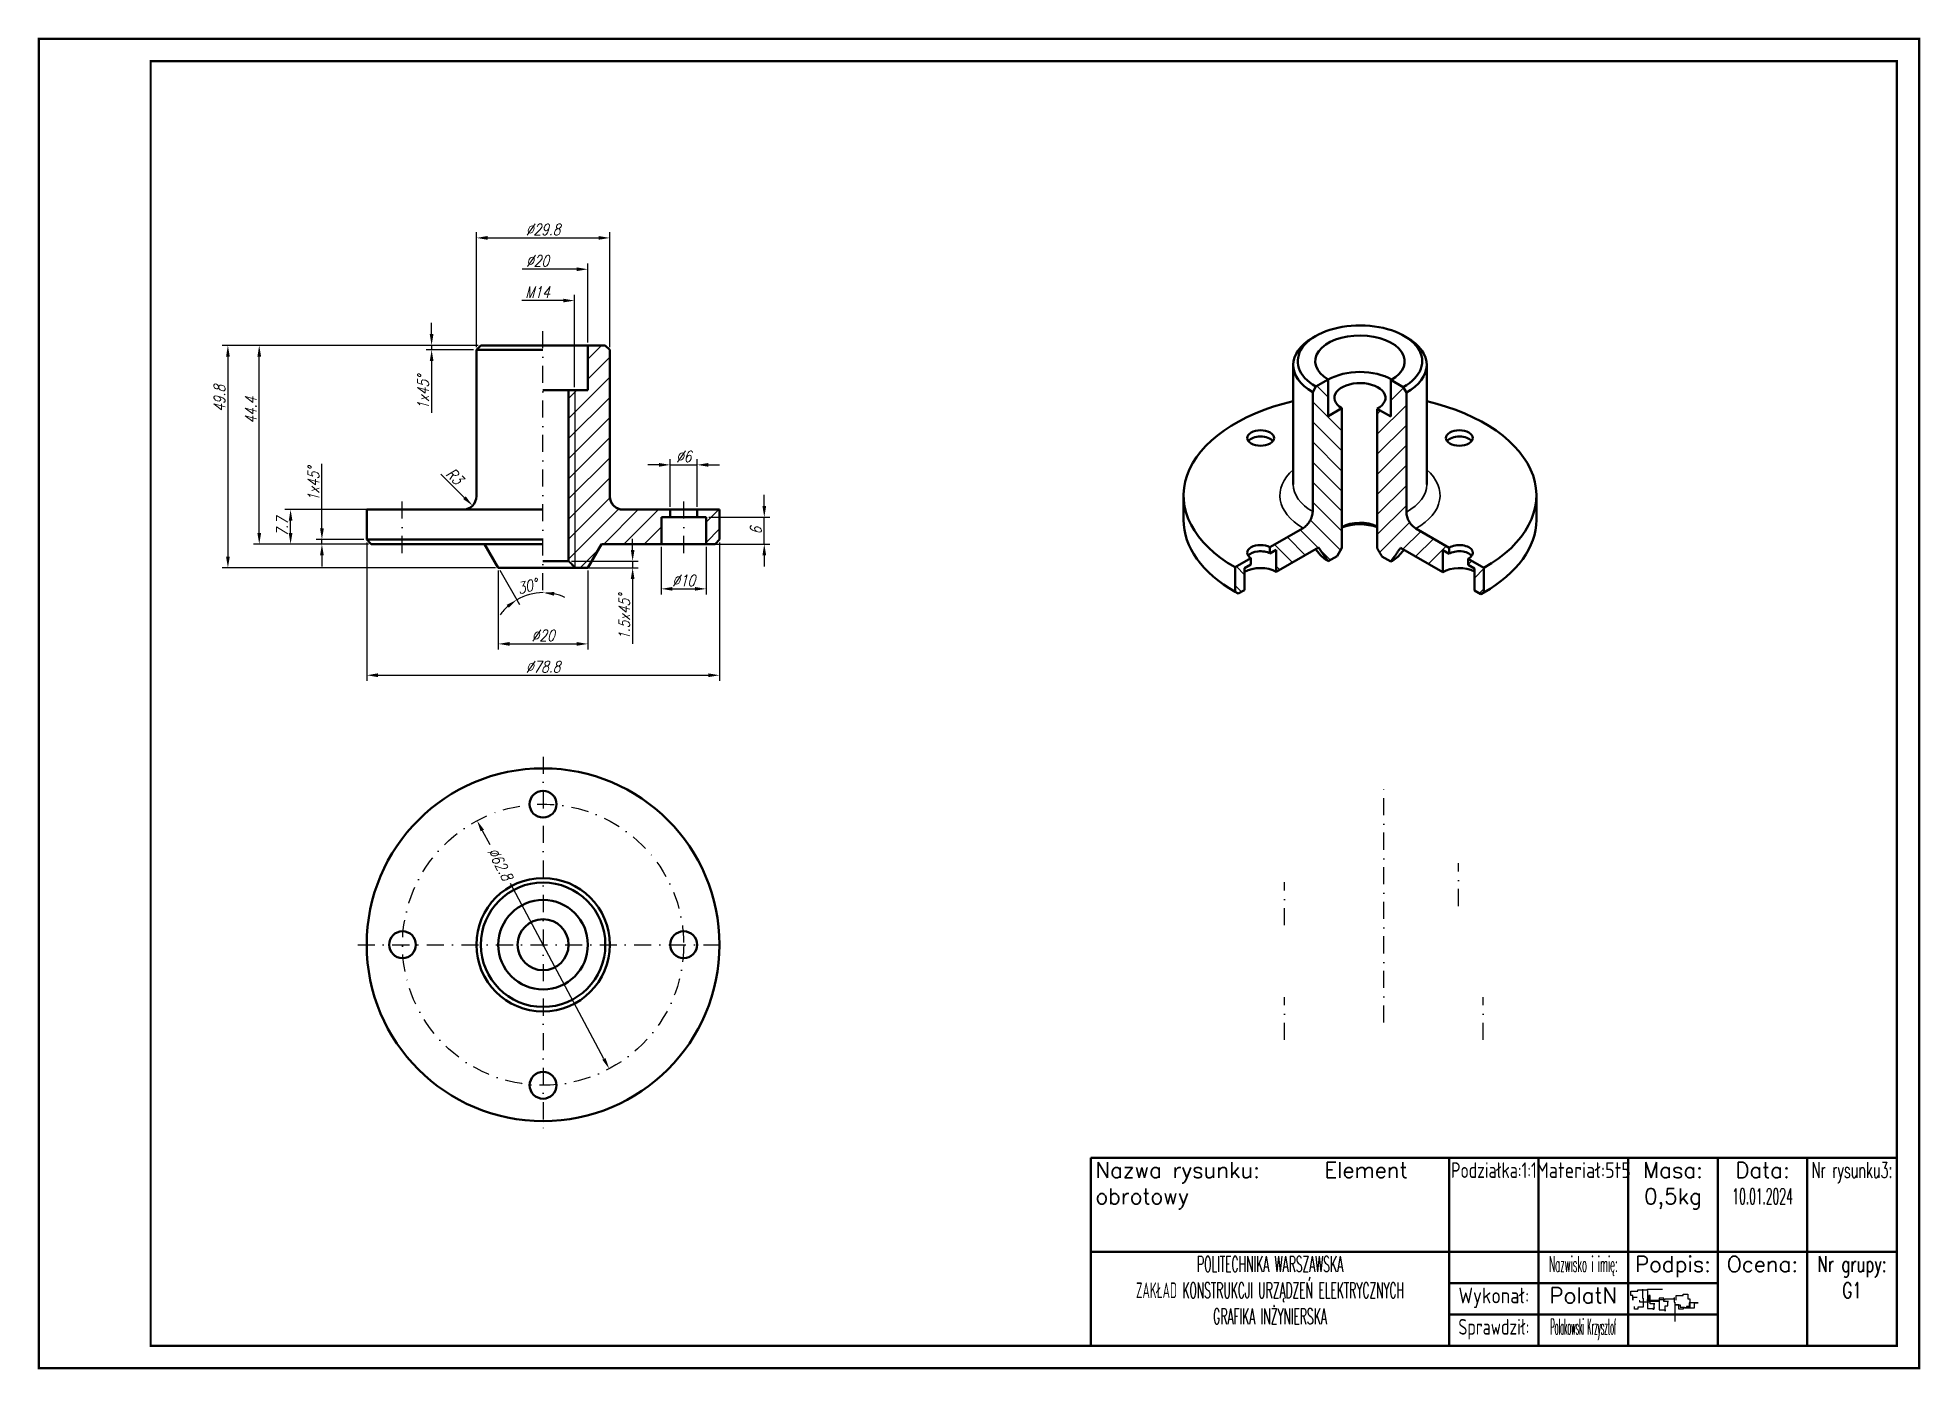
# Paper-space layout 'Arkusz A3' of a CAD drawing. Extents: x 0 to 420, y 0 to 297.
import ezdxf

# ---------------------------------------------------------------- set-up
doc = ezdxf.new("R2010")
doc.units = 0
doc.header["$LTSCALE"] = 0.3
doc.header["$PDMODE"] = 35
doc.header["$PDSIZE"] = -1.5
doc.linetypes.add('DASHDOT', pattern=[25.4, 12.7, -6.35, 0, -6.35])
doc.layers.get('0').update_dxf_attribs({"color": 2, "linetype": 'CONTINUOUS'})
doc.layers.get('DEFPOINTS').update_dxf_attribs({"color": 6, "linetype": 'CONTINUOUS'})
for name, color, linetype in [('1_CONTOUR', 7, 'CONTINUOUS'), ('2_AXIS', 3, 'DASHDOT'), ('4_ANNOTATIONS', 1, 'CONTINUOUS'), ('5 Ramka wewnetrzna', 7, 'CONTINUOUS'), ('7 Tabelka', 7, 'CONTINUOUS')]:
    doc.layers.add(name, color=color, linetype=linetype)
doc.layers.add('6 Ramka zewnetrzna', color=5, linetype='CONTINUOUS', plot=False)
for name, color, linetype, lineweight in [('MD_Hatching', 7, 'CONTINUOUS', 25), ('MD_Visible', 7, 'CONTINUOUS', 50), ('MD_Visible Narrow', 7, 'CONTINUOUS', 35)]:
    doc.layers.add(name, color=color, linetype=linetype, lineweight=lineweight)
doc.styles.add('ROMAND25', font='romand.shx', dxfattribs={"width": 0.8, "oblique": 15, "height": 2.5})
doc.styles.add('Tabelka', font='simplex.shx', dxfattribs={"height": 3.5})
doc.dimstyles.new('chamfer', dxfattribs={"dimtxt": 2.5, "dimasz": 2.5, "dimexe": 1.25, "dimexo": 0.625, "dimtad": 1, "dimdec": 1, "dimdsep": 46, "dimtxsty": 'ROMAND25', "dimcen": 2.5, "dimaunit": 1, "dimadec": 0, "dimazin": 0, "dimtfac": 1, "dimtdec": 1, "dimtmove": 0, "dimatfit": 3, "dimfxl": 1, "dimtolj": 1, "dimtzin": 0, "dimarcsym": 0})
doc.dimstyles.new('hole', dxfattribs={"dimtxt": 2.5, "dimasz": 2.5, "dimexe": 1.25, "dimexo": 0.625, "dimtad": 1, "dimdec": 1, "dimdsep": 46, "dimtxsty": 'ROMAND25', "dimcen": 2.5, "dimaunit": 1, "dimadec": 0, "dimazin": 0, "dimtfac": 1, "dimtdec": 1, "dimtmove": 0, "dimatfit": 3, "dimfxl": 1, "dimtolj": 1, "dimtzin": 0, "dimarcsym": 0})
doc.dimstyles.new('hole-half', dxfattribs={"dimtxt": 2.5, "dimasz": 2.5, "dimexe": 1.25, "dimexo": 0.625, "dimtad": 1, "dimdec": 1, "dimdsep": 46, "dimtxsty": 'ROMAND25', "dimblk2": 'NONE', "dimsah": 1, "dimcen": 2.5, "dimse2": 1, "dimsd2": 1, "dimaunit": 1, "dimadec": 0, "dimazin": 0, "dimtfac": 1, "dimtdec": 1, "dimtmove": 0, "dimatfit": 3, "dimfxl": 1, "dimtolj": 1, "dimtzin": 0, "dimarcsym": 0})
doc.dimstyles.new('linear', dxfattribs={"dimtxt": 2.5, "dimasz": 2.5, "dimexe": 1.25, "dimexo": 0.625, "dimtad": 1, "dimdec": 1, "dimdsep": 46, "dimtxsty": 'ROMAND25', "dimcen": 2.5, "dimaunit": 1, "dimadec": 0, "dimazin": 0, "dimtfac": 1, "dimtdec": 1, "dimtmove": 0, "dimatfit": 3, "dimfxl": 1, "dimtolj": 1, "dimtzin": 0, "dimarcsym": 0})
doc.dimstyles.new('thread-half', dxfattribs={"dimtxt": 2.5, "dimasz": 2.5, "dimexe": 1.25, "dimexo": 0.625, "dimtad": 1, "dimdec": 1, "dimdsep": 46, "dimtxsty": 'ROMAND25', "dimblk2": 'NONE', "dimsah": 1, "dimcen": 2.5, "dimse2": 1, "dimsd2": 1, "dimaunit": 1, "dimadec": 0, "dimazin": 0, "dimtfac": 1, "dimtdec": 1, "dimtmove": 0, "dimatfit": 3, "dimfxl": 1, "dimtolj": 1, "dimtzin": 0, "dimarcsym": 0})

# ---------------------------------------------------------------- blocks, each defined once
blk = doc.blocks.new('*T35')
at = {"layer": '7 Tabelka', "color": 7, "linetype": 'Continuous', "lineweight": 50, "transparency": 16777216}
for p, q in [((0, 0), (180, 0)), ((0, 0), (0, -42)), ((80, 0), (80, -42)), ((100, 0), (100, -42)), ((120, 0), (120, -42)), ((140, 0), (140, -42)), ((160, 0), (160, -42)), ((180, 0), (180, -42)), ((0, -21), (180, -21)), ((80, -28), (140, -28)), ((80, -35), (140, -35)), ((0, -42), (180, -42))]:
    blk.add_line(p, q, dxfattribs=at)
at = {"layer": '7 Tabelka', "color": 7, "transparency": 16777216, "char_height": 3.5, "style": 'Tabelka'}
for s, insert, width, attachment_point in [('Nazwa rysunku:      Element obrotowy', (1, -1), 78, 1), ('{\\W0.7;Podziałka:1:1}', (90, -1), 18, 2), ('{\\W0.8;Materiał:5t5}', (110, -1), 18, 2), ('Masa: 0,5kg ', (130, -1), 18, 2), ('Data:\\P{\\W0.5;10.01.2024}', (150, -1), 18, 2), ('{\\W0.6;Nr rysunku3:}', (170, -1), 18, 2), ('{\\W0.5;POLITECHNIKA WARSZAWSKA\\PZAKŁAD KONSTRUKCJI URZĄDZEŃ ELEKTRYCZNYCH\\PGRAFIKA INŻYNIERSKA}', (40, -22), 78, 2), ('{\\W0.4;Nazwisko i imię:}', (110, -22), 18, 2), ('Podpis:', (130, -22), 18, 2), ('Ocena:', (150, -22), 18, 2), ('{\\W0.7;Nr grupy:\\PG1}', (170, -22), 18, 2), ('{\\W0.8;Wykonał:}', (90, -29), 18, 2), ('PolatN', (110, -29), 18, 2), ('{\\W0.7;Sprawdził:}', (90, -36), 18, 2), ('{\\W0.3;Polakowski Krzysztof}', (110, -36), 18, 2)]:
    blk.add_mtext(s, dxfattribs=dict(at, insert=insert, width=width, attachment_point=attachment_point))
blk = doc.blocks.new('CustomObjectsInViewport9_0')
at = {"layer": 'MD_Visible'}
for radius in [39.4, 14.9, 13.9, 10, 5.7]:
    blk.add_circle((133.84, 102.81), radius, dxfattribs=at)
at = {"layer": 'MD_Visible', "extrusion": (0, 0, -1)}
for centre in [(-133.84, 134.21), (-102.44, 102.81), (-165.24, 102.81), (-133.84, 71.41)]:
    blk.add_circle(centre, 3, dxfattribs=at)
blk = doc.blocks.new('CustomObjectsInViewport21_0')
at = {"layer": 'MD_Visible', "extrusion": (0.707107, 0.408248, -0.57735)}
for p, q in [((306.46, 238.83), (305.75, 238.42)), ((326.12, 238.83), (326.82, 238.42)), ((301.39, 205.63), (301.39, 232.33)), ((331.19, 205.63), (331.19, 232.33)), ((306.43, 227.49), (305.73, 226.27)), ((309.19, 229.08), (306.43, 227.49)), ((309.19, 220.92), (309.19, 229.08)), ((325.94, 227.38), (323.18, 228.97)), ((323.18, 228.97), (323.18, 220.8)), ((326.65, 226.15), (325.94, 227.38)), ((305.73, 226.27), (305.73, 199.57)), ((326.65, 199.45), (326.65, 226.15)), ((312.23, 222.67), (309.19, 220.92)), ((312.23, 191.48), (312.23, 222.67)), ((320.14, 222.56), (320.14, 191.37)), ((323.18, 220.8), (320.14, 222.56)), ((276.89, 197.71), (276.89, 203.19)), ((355.69, 197.71), (355.69, 203.19)), ((303.6, 195.89), (296.18, 191.61)), ((336.2, 191.49), (328.77, 195.78)), ((296.18, 191.61), (296.18, 190.22)), ((296.18, 190.22), (297.59, 191.04)), ((297.59, 186.14), (307.03, 191.58)), ((297.59, 191.04), (297.59, 186.14)), ((307.16, 190.21), (306.39, 191.21)), ((307.03, 191.58), (309.19, 188.5)), ((309.19, 188.5), (311.17, 189.65)), ((311.17, 189.65), (312.23, 191.48)), ((321.2, 189.53), (323.18, 188.39)), ((325.35, 191.47), (334.79, 186.02)), ((325.42, 190.21), (326.07, 191.05)), ((334.79, 186.02), (334.79, 190.92)), ((334.79, 190.92), (336.2, 190.1)), ((336.2, 190.1), (336.2, 191.49)), ((291.94, 189.16), (288.4, 187.12)), ((288.4, 187.12), (288.4, 181.65)), ((290.52, 186.95), (291.94, 187.77)), ((290.52, 182.05), (290.52, 186.95)), ((291.94, 187.77), (291.94, 189.16)), ((343.98, 187), (340.43, 189.05)), ((340.43, 189.05), (340.43, 187.66)), ((340.43, 187.66), (341.85, 186.84)), ((341.85, 186.84), (341.85, 181.94)), ((343.98, 181.53), (343.98, 187)), ((288.4, 181.65), (289.11, 181.24)), ((289.11, 181.24), (290.52, 182.05)), ((341.85, 181.94), (343.27, 181.12)), ((343.27, 181.12), (343.98, 181.53)), ((343.44, 181.22), (344.15, 181.63))]:
    blk.add_line(p, q, dxfattribs=at)
at = {"layer": 'MD_Visible'}
for centre, major_axis, start_param, end_param in [((316.29, 233.15), (13.9, 0), 5.480196, 10.207367), ((316.29, 232.33), (14.9, 0), 2.356194, 3.924371), ((316.29, 233.15), (10, 0), 5.473334, 10.206272), ((316.29, 232.33), (14.9, 0), 5.481377, 7.068583), ((316.29, 224.99), (10, 0), 0.785398, 2.360099), ((316.29, 224.99), (5.7, 0), 5.454878, 10.203327), ((316.29, 203.19), (39.4, 0), 1.958618, 3.926), ((316.29, 203.19), (39.4, 0), 5.491581, 7.46616), ((316.29, 197.71), (39.4, 0), 3.141593, 3.926), ((316.29, 197.71), (39.4, 0), 5.491581, 6.283185), ((316.29, 193.8), (5.7, 0), 0.828307, 2.363044), ((316.29, 192.57), (7.2, 0), 1.005975, 2.169551), ((316.29, 192.57), (10, 0), 3.562127, 3.923087), ((316.29, 192.57), (10, 0), 5.473334, 5.862651), ((294.09, 184.08), (5, 0), 0.793207, 2.364003), ((338.49, 184.08), (5, 0), 0.834319, 2.405115), ((316.29, 196.9), (38.4, 0), 5.49142, 5.497787)]:
    blk.add_ellipse(centre, major_axis=major_axis, ratio=0.57735, start_param=start_param, end_param=end_param, dxfattribs=at)
at = {"layer": 'MD_Visible', "extrusion": (2.22045e-16, -1.66533e-16, -1)}
for centre, start_param, end_param in [((294.09, 216), -2.356194, 3.926991), ((338.49, 216), -2.356194, 3.926991), ((294.09, 190.37), 2.369209, 5.484773)]:
    blk.add_ellipse(centre, major_axis=(3, 0), ratio=0.57735, start_param=start_param, end_param=end_param, dxfattribs=at)
at = {"layer": 'MD_Visible', "extrusion": (1.11022e-16, -3.88578e-16, -1)}
for centre, start_param, end_param in [((294.09, 214.62), 3.553867, 5.870911), ((338.49, 214.62), 3.553867, 5.870911), ((294.09, 188.98), 3.553867, 5.484773), ((338.49, 190.37), 3.845399, 7.150176), ((338.49, 188.98), 3.845399, 5.870911)]:
    blk.add_ellipse(centre, major_axis=(3, 0), ratio=0.57735, start_param=start_param, end_param=end_param, dxfattribs=at)
at = {"layer": 'MD_Visible'}
for points, knots in [([(305.73, 199.57), (305.73, 199.27), (305.66, 198.87), (305.46, 198.2), (305.29, 197.8), (304.92, 197.16), (304.66, 196.8), (304.17, 196.29), (303.87, 196.04), (303.6, 195.89)], [0.8885786, 0.8885786, 0.8885786, 0.8885786, 0.9996507, 0.9996507, 1.110723, 1.110723, 1.2217955, 1.2217955, 1.332868, 1.332868, 1.332868, 1.332868]), ([(328.77, 195.78), (328.51, 195.93), (328.2, 196.18), (327.72, 196.69), (327.46, 197.04), (327.09, 197.68), (326.91, 198.08), (326.71, 198.76), (326.65, 199.15), (326.65, 199.45)], [0.4443069, 0.4443069, 0.4443069, 0.4443069, 0.5553937, 0.5553937, 0.6664765, 0.6664765, 0.777552, 0.777552, 0.8886199, 0.8886199, 0.8886199, 0.8886199])]:
    blk.add_open_spline(points, degree=3, knots=knots, dxfattribs=at)
for points, weights in [([(320.14, 191.37), (320.61, 190.56), (321.2, 189.53)], [1, 1.00683981492, 1]), ([(323.18, 188.39), (324.12, 189.72), (325.35, 191.47)], [1, 1.00892620806, 1])]:
    blk.add_rational_spline(points, weights, degree=2, dxfattribs=at)
at = {"layer": 'MD_Visible Narrow'}
for centre, major_axis, start_param, end_param in [((316.29, 203.19), (17.9, 0), 2.554225, 3.92481), ((316.29, 203.19), (17.9, 0), 5.484127, 6.870553), ((316.29, 205.63), (14.9, 0), 3.141593, 3.924371), ((316.29, 205.63), (14.9, 0), 5.481377, 6.283185)]:
    blk.add_ellipse(centre, major_axis=major_axis, ratio=0.57735, start_param=start_param, end_param=end_param, dxfattribs=at)
blk = doc.blocks.new('*D55')
at = {"layer": '4_ANNOTATIONS', "color": 0, "lineweight": -2, "transparency": 16777216}
for p, q in [((119.64, 219.14), (119.64, 239.76)), ((117.14, 238.51), (107.86, 238.51))]:
    blk.add_line(p, q, dxfattribs=at)
at = {"layer": '4_ANNOTATIONS', "color": 0, "transparency": 16777216}
blk.add_solid([(117.14, 238.93), (117.14, 238.1), (119.64, 238.51)], dxfattribs=at)
at = {"layer": 'DEFPOINTS', "color": 0, "transparency": 16777216}
for p in [(105.64, 238.51), (105.64, 218.51), (119.64, 218.51)]:
    blk.add_point(p, dxfattribs=at)
at = {"layer": '4_ANNOTATIONS', "color": 0, "transparency": 16777216, "insert": (111.39, 240.39), "char_height": 2.5, "attachment_point": 5, "style": 'ROMAND25'}
blk.add_mtext('\\A1;M14', dxfattribs=at)
blk = doc.blocks.new('_None')
blk = doc.blocks.new('*D56')
at = {"layer": '4_ANNOTATIONS', "color": 0, "lineweight": -2, "transparency": 16777216}
for p, q in [((120.14, 245.51), (107.99, 245.51)), ((122.64, 229.14), (122.64, 246.76))]:
    blk.add_line(p, q, dxfattribs=at)
at = {"layer": '4_ANNOTATIONS', "color": 0, "transparency": 16777216}
blk.add_solid([(120.14, 245.93), (120.14, 245.1), (122.64, 245.51)], dxfattribs=at)
at = {"layer": 'DEFPOINTS', "color": 0, "transparency": 16777216}
for p in [(102.68, 245.51), (102.68, 228.51), (122.64, 228.51)]:
    blk.add_point(p, dxfattribs=at)
at = {"layer": '4_ANNOTATIONS', "color": 0, "transparency": 16777216, "insert": (111.41, 247.39), "char_height": 2.5, "attachment_point": 5, "style": 'ROMAND25'}
blk.add_mtext('\\A1;%%c20', dxfattribs=at)
blk = doc.blocks.new('*D57')
at = {"layer": '4_ANNOTATIONS', "color": 0, "lineweight": -2, "transparency": 16777216}
for p, q in [((63.24, 187.61), (63.24, 202.02)), ((72.62, 185.11), (61.99, 185.11)), ((63.24, 184.11), (63.24, 185.11)), ((73.62, 184.11), (61.99, 184.11)), ((63.24, 181.61), (63.24, 179.11))]:
    blk.add_line(p, q, dxfattribs=at)
at = {"layer": '4_ANNOTATIONS', "color": 0, "transparency": 16777216}
for points in [[(62.83, 187.61), (63.66, 187.61), (63.24, 185.11)], [(62.83, 181.61), (63.66, 181.61), (63.24, 184.11)]]:
    blk.add_solid(points, dxfattribs=at)
at = {"layer": 'DEFPOINTS', "color": 0, "transparency": 16777216}
for p in [(63.24, 185.11), (73.24, 185.11), (74.24, 184.11)]:
    blk.add_point(p, dxfattribs=at)
at = {"layer": '4_ANNOTATIONS', "color": 0, "transparency": 16777216, "insert": (61.37, 197.49), "char_height": 2.5, "attachment_point": 5, "rotation": 90, "style": 'ROMAND25'}
blk.add_mtext('\\A1;1x45%%d', dxfattribs=at)
blk = doc.blocks.new('*D58')
at = {"layer": '4_ANNOTATIONS', "color": 0, "lineweight": -2, "transparency": 16777216}
for p, q in [((132.64, 182.81), (132.64, 185.31)), ((118.97, 180.31), (133.89, 180.31)), ((120.47, 178.81), (133.89, 178.81)), ((132.64, 180.31), (132.64, 178.81)), ((132.64, 176.31), (132.64, 161.8))]:
    blk.add_line(p, q, dxfattribs=at)
at = {"layer": '4_ANNOTATIONS', "color": 0, "transparency": 16777216}
for points in [[(132.23, 182.81), (133.06, 182.81), (132.64, 180.31)], [(132.23, 176.31), (133.06, 176.31), (132.64, 178.81)]]:
    blk.add_solid(points, dxfattribs=at)
at = {"layer": 'DEFPOINTS', "color": 0, "transparency": 16777216}
for p in [(118.34, 180.31), (119.84, 178.81), (132.64, 178.81)]:
    blk.add_point(p, dxfattribs=at)
at = {"layer": '4_ANNOTATIONS', "color": 0, "transparency": 16777216, "insert": (130.77, 167.81), "char_height": 2.5, "attachment_point": 5, "rotation": 90, "style": 'ROMAND25'}
blk.add_mtext('\\A1;1.5x45%%d', dxfattribs=at)
blk = doc.blocks.new('*D59')
at = {"layer": '4_ANNOTATIONS', "color": 0, "lineweight": -2, "transparency": 16777216}
for p, q in [((87.74, 231.01), (87.74, 233.51)), ((98.12, 228.51), (86.49, 228.51)), ((97.12, 227.51), (86.49, 227.51)), ((87.74, 228.51), (87.74, 227.51)), ((87.74, 225.01), (87.74, 213.45))]:
    blk.add_line(p, q, dxfattribs=at)
at = {"layer": '4_ANNOTATIONS', "color": 0, "transparency": 16777216}
for points in [[(87.33, 231.01), (88.16, 231.01), (87.74, 228.51)], [(87.33, 225.01), (88.16, 225.01), (87.74, 227.51)]]:
    blk.add_solid(points, dxfattribs=at)
at = {"layer": 'DEFPOINTS', "color": 0, "transparency": 16777216}
for p in [(87.74, 227.51), (97.74, 227.51), (98.74, 228.51)]:
    blk.add_point(p, dxfattribs=at)
at = {"layer": '4_ANNOTATIONS', "color": 0, "transparency": 16777216, "insert": (85.87, 217.98), "char_height": 2.5, "attachment_point": 5, "rotation": 90, "style": 'ROMAND25'}
blk.add_mtext('\\A1;1x45%%d', dxfattribs=at)
blk = doc.blocks.new('*D60')
at = {"layer": '4_ANNOTATIONS', "color": 0, "lineweight": -2, "transparency": 16777216}
blk.add_line((102.96, 178.27), (107.38, 170.6), dxfattribs=at)
for start, end in [(90, 120), (65.6177, 77.8088), (132.1912, 144.3823)]:
    blk.add_arc((112.64, 161.49), 11.77, start, end, dxfattribs=at)
at = {"layer": '4_ANNOTATIONS', "color": 0, "transparency": 16777216}
for points in [[(115.09, 172.58), (115.17, 173.41), (112.64, 173.26)], [(104.49, 170.55), (104.98, 169.88), (106.76, 171.69)]]:
    blk.add_solid(points, dxfattribs=at)
at = {"layer": 'DEFPOINTS', "color": 0, "transparency": 16777216}
for p in [(112.64, 236.16), (99.58, 184.11), (102.64, 178.81), (110.6, 173.09), (112.64, 171.16)]:
    blk.add_point(p, dxfattribs=at)
at = {"layer": '4_ANNOTATIONS', "color": 0, "transparency": 16777216, "insert": (109.11, 174.67), "char_height": 2.5, "attachment_point": 5, "rotation": 15, "style": 'ROMAND25'}
blk.add_mtext('\\A1;30°', dxfattribs=at)
blk = doc.blocks.new('*D61')
at = {"layer": '4_ANNOTATIONS', "color": 0, "lineweight": -2, "transparency": 16777216}
blk.add_line((89.78, 199.7), (95.1, 194.46), dxfattribs=at)
at = {"layer": '4_ANNOTATIONS', "color": 0, "transparency": 16777216}
blk.add_solid([(95.39, 194.76), (94.81, 194.17), (96.88, 192.71)], dxfattribs=at)
at = {"layer": 'DEFPOINTS', "color": 0, "transparency": 16777216}
for p in [(94.74, 194.81), (96.88, 192.71)]:
    blk.add_point(p, dxfattribs=at)
at = {"layer": '4_ANNOTATIONS', "color": 0, "transparency": 16777216, "insert": (92.86, 199.29), "char_height": 2.5, "attachment_point": 5, "rotation": 315.4761, "style": 'ROMAND25'}
blk.add_mtext('\\A1;R3', dxfattribs=at)
blk = doc.blocks.new('*D62')
at = {"layer": '4_ANNOTATIONS', "color": 0, "lineweight": -2, "transparency": 16777216}
for p, q in [((97.74, 228.14), (97.74, 253.76)), ((100.24, 252.51), (125.04, 252.51)), ((127.54, 228.14), (127.54, 253.76))]:
    blk.add_line(p, q, dxfattribs=at)
at = {"layer": '4_ANNOTATIONS', "color": 0, "transparency": 16777216}
for points in [[(100.24, 252.93), (100.24, 252.1), (97.74, 252.51)], [(125.04, 252.93), (125.04, 252.1), (127.54, 252.51)]]:
    blk.add_solid(points, dxfattribs=at)
at = {"layer": 'DEFPOINTS', "color": 0, "transparency": 16777216}
for p in [(127.54, 252.51), (97.74, 227.51), (127.54, 227.51)]:
    blk.add_point(p, dxfattribs=at)
at = {"layer": '4_ANNOTATIONS', "color": 0, "transparency": 16777216, "insert": (112.64, 254.39), "char_height": 2.5, "attachment_point": 5, "style": 'ROMAND25'}
blk.add_mtext('\\A1;%%c29.8', dxfattribs=at)
blk = doc.blocks.new('*D63')
at = {"layer": '4_ANNOTATIONS', "color": 0, "lineweight": -2, "transparency": 16777216}
for p, q in [((73.24, 184.49), (73.24, 153.56)), ((152.04, 184.49), (152.04, 153.56)), ((75.74, 154.81), (149.54, 154.81))]:
    blk.add_line(p, q, dxfattribs=at)
at = {"layer": '4_ANNOTATIONS', "color": 0, "transparency": 16777216}
for points in [[(75.74, 155.23), (75.74, 154.4), (73.24, 154.81)], [(149.54, 155.23), (149.54, 154.4), (152.04, 154.81)]]:
    blk.add_solid(points, dxfattribs=at)
at = {"layer": 'DEFPOINTS', "color": 0, "transparency": 16777216}
for p in [(73.24, 185.11), (152.04, 185.11), (152.04, 154.81)]:
    blk.add_point(p, dxfattribs=at)
at = {"layer": '4_ANNOTATIONS', "color": 0, "transparency": 16777216, "insert": (112.64, 156.69), "char_height": 2.5, "attachment_point": 5, "style": 'ROMAND25'}
blk.add_mtext('\\A1;%%c78.8', dxfattribs=at)
blk = doc.blocks.new('*D64')
at = {"layer": '4_ANNOTATIONS', "color": 0, "lineweight": -2, "transparency": 16777216}
for p, q in [((102.64, 178.19), (102.64, 160.56)), ((122.64, 178.19), (122.64, 160.56)), ((105.14, 161.81), (120.14, 161.81))]:
    blk.add_line(p, q, dxfattribs=at)
at = {"layer": '4_ANNOTATIONS', "color": 0, "transparency": 16777216}
for points in [[(105.14, 162.23), (105.14, 161.4), (102.64, 161.81)], [(120.14, 162.23), (120.14, 161.4), (122.64, 161.81)]]:
    blk.add_solid(points, dxfattribs=at)
at = {"layer": 'DEFPOINTS', "color": 0, "transparency": 16777216}
for p in [(102.64, 178.81), (122.64, 178.81), (122.64, 161.81)]:
    blk.add_point(p, dxfattribs=at)
at = {"layer": '4_ANNOTATIONS', "color": 0, "transparency": 16777216, "insert": (112.64, 163.69), "char_height": 2.5, "attachment_point": 5, "style": 'ROMAND25'}
blk.add_mtext('\\A1;%%c20', dxfattribs=at)
blk = doc.blocks.new('*D65')
at = {"layer": '4_ANNOTATIONS', "color": 0, "lineweight": -2, "transparency": 16777216}
for p, q in [((141.04, 192.44), (141.04, 203.06)), ((147.04, 192.44), (147.04, 203.06)), ((138.54, 201.81), (136.04, 201.81)), ((141.04, 201.81), (147.04, 201.81)), ((149.54, 201.81), (152.04, 201.81))]:
    blk.add_line(p, q, dxfattribs=at)
at = {"layer": '4_ANNOTATIONS', "color": 0, "transparency": 16777216}
for points in [[(138.54, 202.23), (138.54, 201.4), (141.04, 201.81)], [(149.54, 202.23), (149.54, 201.4), (147.04, 201.81)]]:
    blk.add_solid(points, dxfattribs=at)
at = {"layer": 'DEFPOINTS', "color": 0, "transparency": 16777216}
for p in [(147.04, 201.81), (141.04, 191.81), (147.04, 191.81)]:
    blk.add_point(p, dxfattribs=at)
at = {"layer": '4_ANNOTATIONS', "color": 0, "transparency": 16777216, "insert": (144.04, 203.69), "char_height": 2.5, "attachment_point": 5, "style": 'ROMAND25'}
blk.add_mtext('\\A1;%%c6', dxfattribs=at)
blk = doc.blocks.new('*D66')
at = {"layer": '4_ANNOTATIONS', "color": 0, "lineweight": -2, "transparency": 16777216}
for p, q in [((139.04, 183.49), (139.04, 172.86)), ((149.04, 183.49), (149.04, 172.86)), ((141.54, 174.11), (146.54, 174.11))]:
    blk.add_line(p, q, dxfattribs=at)
at = {"layer": '4_ANNOTATIONS', "color": 0, "transparency": 16777216}
for points in [[(141.54, 174.53), (141.54, 173.7), (139.04, 174.11)], [(146.54, 174.53), (146.54, 173.7), (149.04, 174.11)]]:
    blk.add_solid(points, dxfattribs=at)
at = {"layer": 'DEFPOINTS', "color": 0, "transparency": 16777216}
for p in [(139.04, 184.11), (149.04, 184.11), (149.04, 174.11)]:
    blk.add_point(p, dxfattribs=at)
at = {"layer": '4_ANNOTATIONS', "color": 0, "transparency": 16777216, "insert": (144.04, 175.99), "char_height": 2.5, "attachment_point": 5, "style": 'ROMAND25'}
blk.add_mtext('\\A1;%%c10', dxfattribs=at)
blk = doc.blocks.new('*D67')
at = {"layer": '4_ANNOTATIONS', "color": 0, "lineweight": -2, "transparency": 16777216}
for p, q in [((98.12, 228.51), (40.99, 228.51)), ((42.24, 226.01), (42.24, 181.31)), ((102.02, 178.81), (40.99, 178.81))]:
    blk.add_line(p, q, dxfattribs=at)
at = {"layer": '4_ANNOTATIONS', "color": 0, "transparency": 16777216}
for points in [[(41.83, 226.01), (42.66, 226.01), (42.24, 228.51)], [(41.83, 181.31), (42.66, 181.31), (42.24, 178.81)]]:
    blk.add_solid(points, dxfattribs=at)
at = {"layer": 'DEFPOINTS', "color": 0, "transparency": 16777216}
for p in [(98.74, 228.51), (42.24, 178.81), (102.64, 178.81)]:
    blk.add_point(p, dxfattribs=at)
at = {"layer": '4_ANNOTATIONS', "color": 0, "transparency": 16777216, "insert": (40.37, 216.66), "char_height": 2.5, "attachment_point": 5, "rotation": 90, "style": 'ROMAND25'}
blk.add_mtext('\\A1;49.8', dxfattribs=at)
blk = doc.blocks.new('*D68')
at = {"layer": '4_ANNOTATIONS', "color": 0, "lineweight": -2, "transparency": 16777216}
for p, q in [((72.96, 228.51), (47.99, 228.51)), ((49.24, 186.61), (49.24, 226.01)), ((73.62, 184.11), (47.99, 184.11))]:
    blk.add_line(p, q, dxfattribs=at)
at = {"layer": '4_ANNOTATIONS', "color": 0, "transparency": 16777216}
for points in [[(48.83, 226.01), (49.66, 226.01), (49.24, 228.51)], [(48.83, 186.61), (49.66, 186.61), (49.24, 184.11)]]:
    blk.add_solid(points, dxfattribs=at)
at = {"layer": 'DEFPOINTS', "color": 0, "transparency": 16777216}
for p in [(49.24, 228.51), (73.59, 228.51), (74.24, 184.11)]:
    blk.add_point(p, dxfattribs=at)
at = {"layer": '4_ANNOTATIONS', "color": 0, "transparency": 16777216, "insert": (47.37, 214.01), "char_height": 2.5, "attachment_point": 5, "rotation": 90, "style": 'ROMAND25'}
blk.add_mtext('\\A1;44.4', dxfattribs=at)
blk = doc.blocks.new('*D69')
at = {"layer": '4_ANNOTATIONS', "color": 0, "lineweight": -2, "transparency": 16777216}
for p, q in [((73.62, 191.81), (54.99, 191.81)), ((56.24, 186.61), (56.24, 189.31)), ((73.62, 184.11), (54.99, 184.11))]:
    blk.add_line(p, q, dxfattribs=at)
at = {"layer": '4_ANNOTATIONS', "color": 0, "transparency": 16777216}
for points in [[(55.83, 189.31), (56.66, 189.31), (56.24, 191.81)], [(55.83, 186.61), (56.66, 186.61), (56.24, 184.11)]]:
    blk.add_solid(points, dxfattribs=at)
at = {"layer": 'DEFPOINTS', "color": 0, "transparency": 16777216}
for p in [(56.24, 191.81), (74.24, 191.81), (74.24, 184.11)]:
    blk.add_point(p, dxfattribs=at)
at = {"layer": '4_ANNOTATIONS', "color": 0, "transparency": 16777216, "insert": (54.37, 187.96), "char_height": 2.5, "attachment_point": 5, "rotation": 90, "style": 'ROMAND25'}
blk.add_mtext('\\A1;7.7', dxfattribs=at)
blk = doc.blocks.new('*D70')
at = {"layer": '4_ANNOTATIONS', "color": 0, "lineweight": -2, "transparency": 16777216}
for p, q in [((162.04, 192.61), (162.04, 195.11)), ((149.67, 190.11), (163.29, 190.11)), ((162.04, 184.11), (162.04, 190.11)), ((149.67, 184.11), (163.29, 184.11)), ((162.04, 181.61), (162.04, 179.11))]:
    blk.add_line(p, q, dxfattribs=at)
at = {"layer": '4_ANNOTATIONS', "color": 0, "transparency": 16777216}
for points in [[(161.63, 192.61), (162.46, 192.61), (162.04, 190.11)], [(161.63, 181.61), (162.46, 181.61), (162.04, 184.11)]]:
    blk.add_solid(points, dxfattribs=at)
at = {"layer": 'DEFPOINTS', "color": 0, "transparency": 16777216}
for p in [(149.04, 190.11), (162.04, 190.11), (149.04, 184.11)]:
    blk.add_point(p, dxfattribs=at)
at = {"layer": '4_ANNOTATIONS', "color": 0, "transparency": 16777216, "insert": (160.17, 187.11), "char_height": 2.5, "attachment_point": 5, "rotation": 90, "style": 'ROMAND25'}
blk.add_mtext('\\A1;6', dxfattribs=at)
blk = doc.blocks.new('*D71')
at = {"layer": '4_ANNOTATIONS', "color": 0, "lineweight": -2, "transparency": 16777216}
for p, q in [((99.06, 120.12), (100.73, 116.99)), ((126.23, 69.11), (105.35, 108.32))]:
    blk.add_line(p, q, dxfattribs=at)
at = {"layer": '4_ANNOTATIONS', "color": 0, "transparency": 16777216}
for points in [[(99.43, 120.32), (98.69, 119.93), (97.89, 122.33)], [(126.59, 69.3), (125.86, 68.91), (127.4, 66.9)]]:
    blk.add_solid(points, dxfattribs=at)
at = {"layer": 'DEFPOINTS', "color": 0, "transparency": 16777216}
for p in [(97.89, 122.33), (127.4, 66.9)]:
    blk.add_point(p, dxfattribs=at)
at = {"layer": '4_ANNOTATIONS', "color": 0, "transparency": 16777216, "insert": (103.04, 112.65), "char_height": 2.5, "attachment_point": 5, "rotation": 298.0345, "style": 'ROMAND25'}
blk.add_mtext('\\A1;%%c62.8', dxfattribs=at)

psp = doc.layouts.new('Arkusz A3')

# ---------------------------------------------------------------- hatches: boundary and pattern name
at = {"layer": 'MD_Hatching'}
h = psp.add_hatch(dxfattribs=at)
h.set_pattern_fill('ANSI31', color=256, scale=1.619041, style=0)
h.set_pattern_definition([(45, (-21.199, -8.1954), (-2.245064, 2.245064), [])])
h.paths.add_polyline_path([(147.03, 190.11), (149.04, 190.11), (149.04, 184.11), (151.04, 184.11), (152.04, 185.11), (152.04, 191.81), (147.03, 191.81)], flags=0)
edge = h.paths.add_edge_path(flags=0)
edge.add_line((118.34, 218.51), (118.34, 180.31))
edge.add_spline(control_points=[(118.34, 180.31), (119, 179.65), (119.84, 178.81)], knot_values=[0, 0, 0, 0.212209, 0.212209, 0.212209], weights=[1, 1.00684, 1], degree=2, periodic=0)
edge.add_line((119.84, 178.81), (122.64, 178.81))
edge.add_spline(control_points=[(122.64, 178.81), (123.97, 181.11), (125.7, 184.11)], knot_values=[0, 0, 0, 0.612026, 0.612026, 0.612026], weights=[1, 1.008926, 1], degree=2, periodic=0)
edge.add_line((125.7, 184.11), (139.05, 184.11))
edge.add_line((139.05, 184.11), (139.05, 190.11))
edge.add_line((139.05, 190.11), (141.05, 190.11))
edge.add_line((141.05, 190.11), (141.05, 191.81))
edge.add_line((141.05, 191.81), (130.54, 191.81))
edge.add_spline(control_points=[(130.54, 191.81), (130.17, 191.81), (129.74, 191.9), (129.05, 192.18), (128.68, 192.43), (128.16, 192.95), (127.91, 193.32), (127.63, 194.01), (127.54, 194.44), (127.54, 194.81)], knot_values=[0.444307, 0.444307, 0.444307, 0.444307, 0.555394, 0.555394, 0.666477, 0.666477, 0.777552, 0.777552, 0.88862, 0.88862, 0.88862, 0.88862], degree=3, periodic=0)
edge.add_line((127.54, 194.81), (127.54, 227.51))
edge.add_line((127.54, 227.51), (126.54, 228.51))
edge.add_line((126.54, 228.51), (122.64, 228.51))
edge.add_line((122.64, 228.51), (122.64, 218.51))
edge.add_line((122.64, 218.51), (118.34, 218.51))
h = psp.add_hatch(dxfattribs=at)
h.set_pattern_fill('ANSI31', color=256, scale=1.619041, angle=90, style=0)
h.set_pattern_definition([(135, (-21.199, -8.1954), (-2.245064, -2.245064), [])])
h.paths.add_polyline_path([(269.32, 173.86), (269.32, 178.76), (270.74, 179.57), (270.74, 180.96), (267.2, 178.92), (267.2, 173.45), (267.91, 173.04)], flags=0)
edge = h.paths.add_edge_path(flags=0)
edge.add_line((291.03, 183.29), (291.03, 214.48))
edge.add_line((291.03, 214.48), (287.99, 212.72))
edge.add_line((287.99, 212.72), (287.99, 220.89))
edge.add_line((287.99, 220.89), (285.23, 219.3))
edge.add_line((285.23, 219.3), (284.53, 218.07))
edge.add_line((284.53, 218.07), (284.53, 191.37))
edge.add_spline(control_points=[(284.53, 191.37), (284.53, 191.07), (284.46, 190.68), (284.26, 190), (284.09, 189.6), (283.72, 188.96), (283.46, 188.61), (282.97, 188.1), (282.67, 187.85), (282.4, 187.7)], knot_values=[0.888579, 0.888579, 0.888579, 0.888579, 0.999651, 0.999651, 1.110723, 1.110723, 1.221795, 1.221795, 1.332868, 1.332868, 1.332868, 1.332868], degree=3, periodic=0)
edge.add_line((282.4, 187.7), (274.98, 183.41))
edge.add_line((274.98, 183.41), (274.98, 182.02))
edge.add_line((274.98, 182.02), (276.39, 182.84))
edge.add_line((276.39, 182.84), (276.39, 177.94))
edge.add_line((276.39, 177.94), (285.83, 183.39))
edge.add_line((285.83, 183.39), (287.99, 180.31))
edge.add_line((287.99, 180.31), (289.97, 181.45))
edge.add_line((289.97, 181.45), (291.03, 183.29))
h = psp.add_hatch(dxfattribs=at)
h.set_pattern_fill('ANSI31', color=256, scale=1.619041, style=0)
h.set_pattern_definition([(45, (-21.199, -8.1954), (-2.245064, 2.245064), [])])
h.paths.add_polyline_path([(319.23, 179.46), (320.65, 178.64), (320.65, 173.75), (322.07, 172.93), (322.78, 173.33), (322.78, 178.81), (319.23, 180.85)], flags=0)
edge = h.paths.add_edge_path(flags=0)
edge.add_line((298.94, 214.37), (298.94, 183.18))
edge.add_spline(control_points=[(298.94, 183.18), (299.41, 182.36), (300, 181.34)], knot_values=[0, 0, 0, 0.212209, 0.212209, 0.212209], weights=[1, 1.00684, 1], degree=2, periodic=0)
edge.add_line((300, 181.34), (301.99, 180.19))
edge.add_spline(control_points=[(301.99, 180.19), (302.92, 181.53), (304.15, 183.27)], knot_values=[0, 0, 0, 0.612026, 0.612026, 0.612026], weights=[1, 1.008926, 1], degree=2, periodic=0)
edge.add_line((304.15, 183.27), (313.59, 177.82))
edge.add_line((313.59, 177.82), (313.59, 182.72))
edge.add_line((313.59, 182.72), (315.01, 181.9))
edge.add_line((315.01, 181.9), (315.01, 183.29))
edge.add_line((315.01, 183.29), (307.57, 187.58))
edge.add_spline(control_points=[(307.57, 187.58), (307.31, 187.73), (307, 187.98), (306.52, 188.49), (306.26, 188.85), (305.89, 189.49), (305.71, 189.89), (305.51, 190.56), (305.45, 190.96), (305.45, 191.26)], knot_values=[0.444307, 0.444307, 0.444307, 0.444307, 0.555394, 0.555394, 0.666477, 0.666477, 0.777552, 0.777552, 0.88862, 0.88862, 0.88862, 0.88862], degree=3, periodic=0)
edge.add_line((305.45, 191.26), (305.45, 217.96))
edge.add_line((305.45, 217.96), (304.74, 219.18))
edge.add_line((304.74, 219.18), (301.99, 220.77))
edge.add_line((301.99, 220.77), (301.99, 212.61))
edge.add_line((301.99, 212.61), (298.94, 214.37))

# ---------------------------------------------------------------- linework, layer by layer
at = {"layer": '1_CONTOUR'}
for p, q in [((355.57, 16.23), (355.57, 17.24)), ((355.57, 17.24), (357.16, 17.24)), ((357.16, 17.24), (357.16, 17.53)), ((357.16, 17.53), (359.33, 17.53)), ((358.18, 17.68), (358.18, 15.65)), ((359.33, 17.53), (359.33, 17.68)), ((359.33, 17.68), (362.67, 17.68)), ((359.33, 17.39), (359.33, 13.33)), ((356, 16.23), (355.57, 16.23)), ((356, 15.21), (356, 16.23)), ((357.02, 15.79), (356, 15.79)), ((356, 15.79), (356, 15.21)), ((356.44, 13.19), (356.44, 13.77)), ((357.16, 13.19), (356.44, 13.19)), ((358.32, 13.62), (357.16, 13.62)), ((357.16, 13.62), (357.16, 13.19)), ((357.6, 15.07), (357.45, 15.07)), ((357.6, 14.78), (357.6, 15.07)), ((359.62, 14.78), (357.6, 14.78)), ((358.18, 15.65), (358.32, 15.65)), ((358.32, 15.65), (358.32, 13.62)), ((359.62, 15.21), (359.19, 15.21)), ((359.19, 15.21), (362.09, 15.21)), ((359.33, 13.33), (360.64, 13.33)), ((359.91, 16.23), (359.62, 16.23)), ((359.62, 16.23), (359.62, 15.21)), ((361.94, 14.92), (359.62, 14.92)), ((359.62, 14.92), (359.62, 14.78)), ((359.91, 14.35), (359.91, 16.23)), ((360.93, 14.35), (359.91, 14.35)), ((360.64, 13.04), (360.64, 13.48)), ((360.64, 13.48), (360.93, 13.48)), ((360.64, 13.33), (360.64, 13.04)), ((360.78, 13.33), (360.78, 14.35)), ((360.78, 14.35), (360.93, 14.35)), ((362.96, 15.65), (361.94, 15.65)), ((361.94, 15.65), (361.94, 14.92)), ((361.94, 15.07), (361.94, 13.04)), ((361.94, 13.04), (363.25, 13.04)), ((362.09, 15.21), (362.09, 15.36)), ((362.09, 15.36), (363.25, 15.36)), ((362.96, 14.92), (362.96, 15.65)), ((363.97, 14.92), (362.96, 14.92)), ((363.25, 15.36), (363.25, 15.5)), ((363.25, 15.5), (365.28, 15.5)), ((363.25, 12.75), (363.25, 13.91)), ((363.25, 13.91), (363.83, 13.91)), ((363.25, 13.04), (363.25, 12.75)), ((363.83, 13.91), (363.83, 14.92)), ((363.83, 14.92), (363.97, 14.92)), ((365.28, 15.79), (365.28, 14.78)), ((365.28, 15.5), (365.28, 15.65)), ((365.28, 14.78), (365.42, 14.78)), ((365.42, 14.78), (365.42, 10.44)), ((366.29, 14.2), (365.56, 14.2)), ((365.56, 14.2), (366.58, 14.2)), ((365.71, 15.21), (365.71, 16.23)), ((365.71, 16.23), (367.3, 16.23)), ((366.29, 13.19), (366.29, 14.2)), ((367.3, 13.19), (366.29, 13.19)), ((366.58, 14.2), (366.58, 13.62)), ((366.58, 13.62), (367.59, 13.62)), ((367.3, 16.23), (367.3, 16.52)), ((367.3, 16.52), (368.32, 16.52)), ((368.75, 13.48), (367.3, 13.48)), ((367.3, 13.48), (367.3, 13.19)), ((367.59, 13.62), (367.59, 13.48)), ((367.59, 13.48), (369.77, 13.48)), ((368.61, 13.77), (368.03, 13.77)), ((368.03, 13.77), (368.03, 13.62)), ((368.32, 16.52), (368.32, 15.5)), ((368.32, 15.5), (368.75, 15.5)), ((370.64, 14.64), (368.61, 14.64)), ((368.61, 14.64), (368.61, 13.77)), ((368.75, 15.5), (368.75, 13.48)), ((369.77, 13.48), (369.77, 14.64)), ((369.77, 14.64), (370.64, 14.64))]:
    psp.add_line(p, q, dxfattribs=at)
at = {"layer": '2_AXIS'}
for p, q in [((112.6, 173.81), (112.6, 233.51)), ((81.17, 182.11), (81.17, 193.81)), ((144.04, 182.11), (144.04, 193.81)), ((112.64, 136.61), (112.64, 53.21)), ((71.24, 94.61), (154.04, 94.61))]:
    psp.add_line(p, q, dxfattribs=at)
at = {"layer": '2_AXIS', "extrusion": (-0.707107, -0.408248, 0.57735)}
psp.add_line((300.44, 77.24, -2.43), (300.44, 130.31, 35.1), dxfattribs=at)
at = {"layer": '2_AXIS', "extrusion": (-5.55112e-17, 0.816497, 0.57735)}
for p, q in [((317.06, 103.25, -14.23), (317.06, 112.8, -7.48)), ((278.24, 99, -14.23), (278.24, 108.55, -7.48)), ((278.24, 73.36, 22.02), (278.24, 82.91, 28.78)), ((322.64, 73.36, 22.02), (322.64, 82.91, 28.78))]:
    psp.add_line(p, q, dxfattribs=at)
at = {"layer": '2_AXIS'}
psp.add_circle((112.64, 94.61), 31.4, dxfattribs=at)
at = {"layer": '5 Ramka wewnetrzna'}
psp.add_line((119.84, 178.81), (119.84, 218.51), dxfattribs=at)
at = {"layer": '5 Ramka wewnetrzna', "const_width": 0.5}
psp.add_lwpolyline([(25, 5), (415, 5), (415, 292), (25, 292)], close=True, dxfattribs=at)
at = {"layer": '6 Ramka zewnetrzna', "const_width": 0.5}
psp.add_lwpolyline([(0, 0), (420, 0), (420, 297), (0, 297)], close=True, dxfattribs=at)
at = {"layer": 'MD_Visible', "extrusion": (0, 0, -1)}
for p, q in [((98.74, 228.51), (97.74, 227.51)), ((112.6, 227.51), (97.74, 227.51)), ((97.74, 194.81), (97.74, 227.51)), ((112.6, 228.51), (98.74, 228.51)), ((122.64, 228.51), (112.6, 228.51)), ((126.54, 228.51), (122.64, 228.51)), ((122.64, 228.51), (122.64, 218.51)), ((127.54, 227.51), (126.54, 228.51)), ((126.54, 228.51), (126.54, 228.51)), ((126.54, 228.51), (127.54, 227.51)), ((127.54, 194.81), (127.54, 227.51)), ((127.54, 227.51), (127.54, 227.51)), ((127.54, 194.81), (127.54, 227.51)), ((118.34, 218.51), (112.6, 218.51)), ((118.34, 218.51), (118.34, 180.31)), ((122.64, 218.51), (118.34, 218.51)), ((112.6, 191.81), (73.24, 191.81)), ((73.24, 185.11), (73.24, 191.81)), ((141.05, 191.81), (130.54, 191.81)), ((139.05, 184.11), (139.05, 190.11)), ((139.05, 190.11), (141.05, 190.11)), ((141.05, 190.11), (141.05, 191.81)), ((141.05, 191.81), (147.03, 191.81)), ((141.05, 190.11), (147.03, 190.11)), ((152.04, 191.81), (147.03, 191.81)), ((147.03, 191.81), (147.03, 190.11)), ((147.03, 190.11), (149.04, 190.11)), ((149.04, 190.11), (149.04, 184.11)), ((152.04, 185.11), (152.04, 191.81)), ((152.04, 191.81), (152.04, 191.81)), ((152.04, 185.11), (152.04, 191.81)), ((112.6, 185.11), (73.24, 185.11)), ((74.24, 184.11), (73.24, 185.11)), ((151.04, 184.11), (152.04, 185.11)), ((151.04, 184.11), (152.04, 185.11)), ((152.04, 185.11), (152.04, 185.11)), ((112.6, 184.11), (74.24, 184.11)), ((102.64, 178.81), (99.58, 184.11)), ((122.64, 178.81), (125.7, 184.11)), ((125.7, 184.11), (139.05, 184.11)), ((149.04, 184.11), (139.05, 184.11)), ((149.04, 184.11), (151.04, 184.11)), ((151.04, 184.11), (151.04, 184.11)), ((112.6, 178.81), (102.64, 178.81)), ((118.34, 180.31), (112.6, 180.31)), ((119.84, 178.81), (112.6, 178.81)), ((119.84, 178.81), (122.64, 178.81)), ((122.64, 178.81), (122.64, 178.81))]:
    psp.add_line(p, q, dxfattribs=at)
for centre, start, end in [((-94.74, 194.81), 180, 270), ((-130.54, 194.81), 270, 0)]:
    psp.add_arc(centre, 3, start, end, dxfattribs=at)
at = {"layer": 'MD_Visible'}
psp.add_open_spline([(130.54, 191.81), (130.17, 191.81), (129.74, 191.9), (129.05, 192.18), (128.68, 192.43), (128.16, 192.95), (127.91, 193.32), (127.63, 194.01), (127.54, 194.44), (127.54, 194.81)], degree=3, knots=[0.4443069, 0.4443069, 0.4443069, 0.4443069, 0.5553937, 0.5553937, 0.6664765, 0.6664765, 0.777552, 0.777552, 0.8886199, 0.8886199, 0.8886199, 0.8886199], dxfattribs=at)
for points, weights in [([(122.64, 178.81), (123.97, 181.11), (125.7, 184.11)], [1, 1.00892620806, 1]), ([(118.34, 180.31), (119, 179.65), (119.84, 178.81)], [1, 1.00683981492, 1])]:
    psp.add_rational_spline(points, weights, degree=2, dxfattribs=at)

# ---------------------------------------------------------------- block references
psp.add_blockref('*T35', (235, 47))
for name in ['CustomObjectsInViewport21_0', 'CustomObjectsInViewport9_0']:
    psp.add_blockref(name, (-21.2, -8.2), dxfattribs=at)

# ---------------------------------------------------------------- dimensions: what is measured, and where the dimension line sits
at = {"layer": '4_ANNOTATIONS'}
for base, p1, p2, dimstyle, override, picture, middle in [((127.54, 252.51), (97.74, 227.51), (127.54, 227.51), 'hole', {"dimpost": '%%c<>'}, '*D62', (112.64, 254.39)), ((102.68, 245.51), (122.64, 228.51), (102.68, 228.51), 'hole-half', {"dimpost": '%%c<>'}, '*D56', (111.41, 247.39)), ((105.64, 238.51), (119.64, 218.51), (105.64, 218.51), 'thread-half', {"dimpost": 'M<>'}, '*D55', (111.39, 240.39)), ((147.04, 201.81), (141.04, 191.81), (147.04, 191.81), 'hole', {"dimpost": '%%c<>'}, '*D65', (144.04, 203.69)), ((152.04, 154.81), (73.24, 185.11), (152.04, 185.11), 'hole', {"dimpost": '%%c<>'}, '*D63', (112.64, 156.69)), ((122.64, 161.81), (102.64, 178.81), (122.64, 178.81), 'hole', {"dimpost": '%%c<>'}, '*D64', (112.64, 163.69))]:
    dim = psp.add_linear_dim(base=base, p1=p1, p2=p2, dimstyle=dimstyle, override=override, dxfattribs=at)
    dim.commit()
    dim.dimension.update_dxf_attribs({"geometry": picture, "text_midpoint": middle})
dim = psp.add_angular_dim_2l(base=(110.6, 173.09), line1=((112.64, 171.16), (112.64, 236.16)), line2=((99.58, 184.11), (102.64, 178.81)), dimstyle='linear', dxfattribs=at)
dim.commit()
dim.dimension.update_dxf_attribs({"geometry": '*D60', "text_midpoint": (109.6, 172.86), "dimtype": 162})
for base, p1, p2, picture, middle in [((87.74, 227.51), (98.74, 228.51), (97.74, 227.51), '*D59', (85.87, 217.98)), ((132.64, 178.81), (118.34, 180.31), (119.84, 178.81), '*D58', (130.77, 167.81))]:
    dim = psp.add_linear_dim(base=base, p1=p1, p2=p2, angle=90, dimstyle='chamfer', override={"dimpost": 'x45%%d'}, dxfattribs=at)
    dim.commit()
    dim.dimension.update_dxf_attribs({"geometry": picture, "text_midpoint": middle})
dim = psp.add_linear_dim(base=(42.24, 178.81), p1=(98.74, 228.51), p2=(102.64, 178.81), angle=90, text='49.8', dimstyle='linear', dxfattribs=at)
dim.commit()
dim.dimension.update_dxf_attribs({"geometry": '*D67', "text_midpoint": (42.24, 216.66), "dimtype": 160})
for base, p2, picture, middle in [((49.24, 228.51), (73.59, 228.51), '*D68', (49.24, 214.01)), ((56.24, 191.81), (74.24, 191.81), '*D69', (56.24, 187.96))]:
    dim = psp.add_linear_dim(base=base, p1=(74.24, 184.11), p2=p2, angle=90, dimstyle='linear', dxfattribs=at)
    dim.commit()
    dim.dimension.update_dxf_attribs({"geometry": picture, "text_midpoint": middle, "dimtype": 160})
dim = psp.add_linear_dim(base=(63.24, 185.11), p1=(74.24, 184.11), p2=(73.24, 185.11), angle=90, dimstyle='chamfer', override={"dimpost": 'x45%%d'}, dxfattribs=at)
dim.commit()
dim.dimension.update_dxf_attribs({"geometry": '*D57', "text_midpoint": (63.24, 197.49), "dimtype": 160})
dim = psp.add_radius_dim(center=(94.74, 194.81), mpoint=(96.88, 192.71), dimstyle='linear', dxfattribs=at)
dim.commit()
dim.dimension.update_dxf_attribs({"geometry": '*D61', "text_midpoint": (91.55, 197.96), "dimtype": 164})
dim = psp.add_linear_dim(base=(162.04, 190.11), p1=(149.04, 184.11), p2=(149.04, 190.11), angle=90, dimstyle='linear', dxfattribs=at)
dim.commit()
dim.dimension.update_dxf_attribs({"geometry": '*D70', "text_midpoint": (160.17, 187.11)})
dim = psp.add_linear_dim(base=(149.04, 174.11), p1=(139.04, 184.11), p2=(149.04, 184.11), dimstyle='hole', override={"dimpost": '%%c<>'}, dxfattribs=at)
dim.commit()
dim.dimension.update_dxf_attribs({"geometry": '*D66', "text_midpoint": (144.04, 174.11), "dimtype": 160})
dim = psp.add_diameter_dim_2p(p1=(127.4, 66.9), p2=(97.89, 122.33), dimstyle='hole-half', override={"dimtad": 3, "dimpost": '%%c<>', "dimtmove": 2}, dxfattribs=at)
dim.commit()
dim.dimension.update_dxf_attribs({"geometry": '*D71', "text_midpoint": (103.04, 112.65), "dimtype": 163})

doc.saveas('drawing.dxf')
